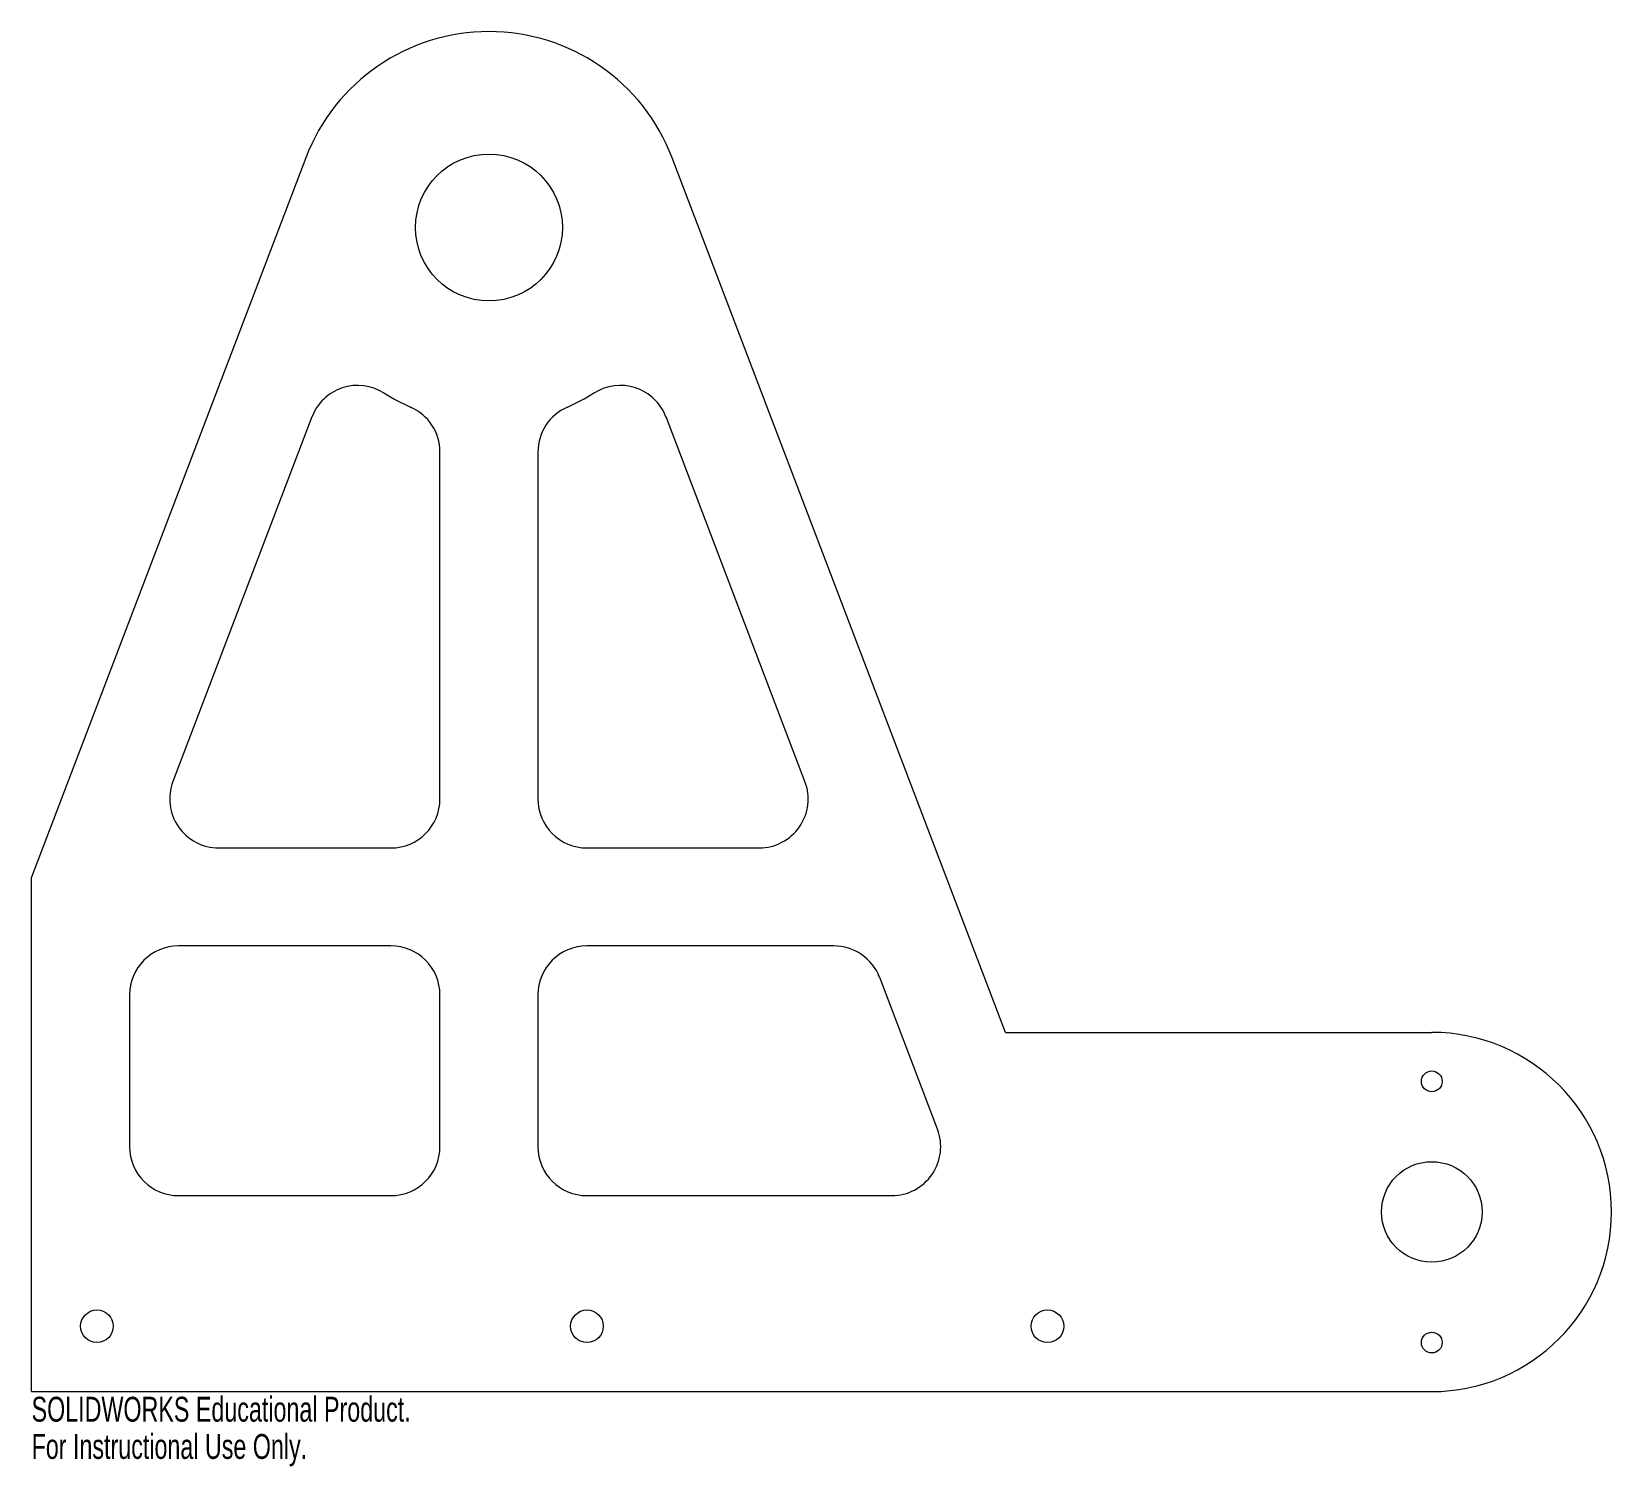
# Model space of a CAD drawing. Header units: inches. Extents: x -3.5 to 8.6, y -5.3 to 5.7.
import ezdxf

# ---------------------------------------------------------------- set-up
doc = ezdxf.new("R2010")
doc.units = ezdxf.units.IN
doc.header["$MEASUREMENT"] = 0
doc.styles.add('SLDTEXTSTYLE0', font='TXT', dxfattribs={"width": 0.7})

msp = doc.modelspace()

# ---------------------------------------------------------------- linework, layer by layer
at = {"color": 7, "linetype": 'Continuous', "lineweight": 15}
for p, q in [((-1.402, 4.723), (-3.5, -0.785)), ((3.952, -1.973), (1.402, 4.723)), ((-1.355, 2.739), (-2.418, -0.052)), ((2.418, -0.052), (1.355, 2.739)), ((-0.375, -0.186), (-0.375, 2.47)), ((0.375, 2.47), (0.375, -0.186)), ((-2.068, -0.561), (-0.75, -0.561)), ((0.75, -0.561), (2.068, -0.561)), ((-3.5, -4.723), (-3.5, -0.785)), ((-0.75, -1.311), (-2.375, -1.311)), ((2.639, -1.311), (0.75, -1.311)), ((3.432, -2.714), (2.99, -1.552)), ((-2.75, -1.686), (-2.75, -2.848)), ((-0.375, -2.848), (-0.375, -1.686)), ((0.375, -1.686), (0.375, -2.848)), ((3.952, -1.973), (7.215, -1.973)), ((-2.375, -3.223), (-0.75, -3.223)), ((0.75, -3.223), (3.082, -3.223)), ((-3.5, -4.723), (7.215, -4.723))]:
    msp.add_line(p, q, dxfattribs=at)
for centre, radius in [((0, 4.189), 0.562), ((7.215, -2.348), 0.0795), ((7.215, -3.348), 0.385), ((-3, -4.223), 0.125), ((0.75, -4.223), 0.125), ((4.274, -4.223), 0.125), ((7.215, -4.348), 0.0795)]:
    msp.add_circle(centre, radius, dxfattribs=at)
for centre, radius, start, end in [((0, 4.189), 1.5, 20.8545, 159.1455), ((-1.004, 2.605), 0.375, 57.6086, 159.1455), ((0, 4.189), 1.5, 237.6086, 246.4218), ((0, 4.189), 1.5, 293.5782, 302.3914), ((1.004, 2.605), 0.375, 20.8545, 122.3914), ((-0.75, 2.47), 0.375, 0, 66.4218), ((0.75, 2.47), 0.375, 113.5782, 180), ((-2.068, -0.186), 0.375, 159.1455, 270), ((2.068, -0.186), 0.375, 270, 20.8545), ((-0.75, -0.186), 0.375, 270, 0), ((0.75, -0.186), 0.375, 180, 270), ((-2.375, -1.686), 0.375, 90, 180), ((-0.75, -1.686), 0.375, 0, 90), ((0.75, -1.686), 0.375, 90, 180), ((2.639, -1.686), 0.375, 20.8545, 90), ((7.215, -3.348), 1.375, 270, 90), ((3.082, -2.848), 0.375, 270, 20.8545), ((-2.375, -2.848), 0.375, 180, 270), ((-0.75, -2.848), 0.375, 270, 0), ((0.75, -2.848), 0.375, 180, 270)]:
    msp.add_arc(centre, radius, start, end, dxfattribs=at)

# ---------------------------------------------------------------- texts
at = {"color": 7, "linetype": 'Continuous', "char_height": 0.1903, "attachment_point": 1, "style": 'SLDTEXTSTYLE0'}
for s, insert in [('SOLIDWORKS Educational Product.', (-3.5, -4.763)), ('For Instructional Use Only.', (-3.5, -5.048))]:
    msp.add_mtext(s, dxfattribs=dict(at, insert=insert))

doc.saveas('drawing.dxf')
